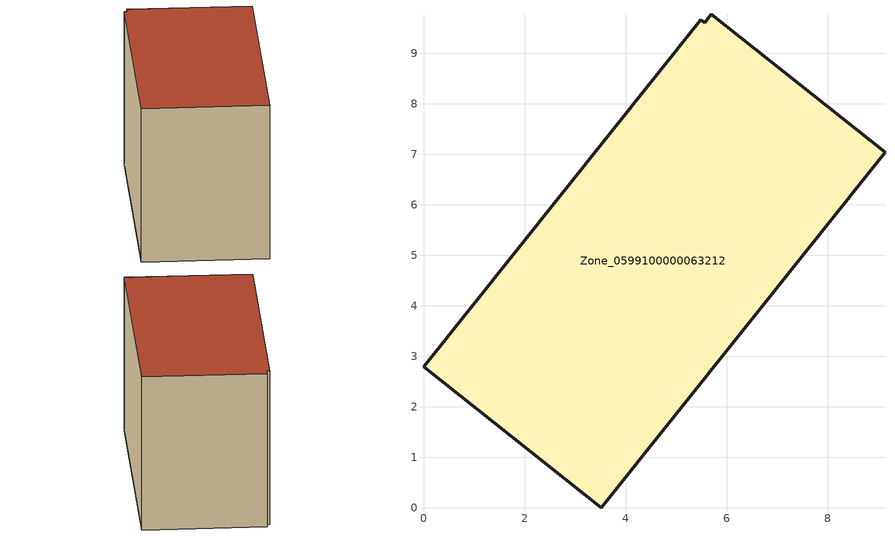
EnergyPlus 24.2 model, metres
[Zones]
Zone_0599100000063212
 floor ground (C_G): 5.7,9.77 9.14,7.04 3.51,0 0,2.79 5.49,9.67 5.56,9.61 z0.45
 wall outside (C_F): 3.51,0 9.14,7.04 5.7,9.77 5.56,9.61 5.49,9.67 0,2.79 3.51,0 z0.45:6.25
 roof outside (C_R): 9.14,7.04 5.7,9.77 5.56,9.61 5.49,9.67 0,2.79 3.51,0 z6.25
[BUILDING]
Pand.0599100000063212: North Axis=0; Terrain=City; Loads Convergence Tolerance Value=0.04; Temperature Convergence Tolerance Value=0.4; Solar Distribution=FullExterior; Maximum Number of Warmup Days=25; Minimum Number of Warmup Days=1
[Site:Location]
Rotterdam.The.Hague.AP_ZH_NLD Design_Conditions: Latitude=51.96; Longitude=4.45; Time Zone=1; Elevation=-4.5
[SITE:GROUNDTEMPERATURE:BUILDINGSURFACE]
18, 18, 18, 18, 18, 18, 18, 18, 18, 18, 18, 18
[MATERIAL] Thermal Absorptance=0.9; Solar Absorptance=0.7; Visible Absorptance=0.7
Name | Roughness | Thickness | Conductivity | Density | Specific Heat
G.TC.1946-1964 | MediumSmooth | 0.15 | 1 | 540 | 1210
F.TC.1946-1964 | Rough | 0.3 | 0.857143 | 1920 | 840
R.TC.1946-1964 | MediumRough | 0.2 | 0.235294 | 1500 | 1000
[CONSTRUCTION]
C_G: G.TC.1946-1964
C_F: F.TC.1946-1964
C_R: R.TC.1946-1964
[ZONE]
Zone_0599100000063212: Type=1; Multiplier=1; Ceiling Height=Autocalculate; Volume=Autocalculate; Floor Area=autocalculate; Part of Total Floor Area=Yes
[ZONEINFILTRATION:DESIGNFLOWRATE]
Infil_Zone_0599100000063212: Zone or ZoneList or Space or SpaceList=Zone_0599100000063212; Schedule=AlwaysOn; Design Flow Rate Calculation Method=Flow/Area; Flow Rate per Floor Area=0.003; Constant Term Coefficient=1; Temperature Term Coefficient=0; Velocity Term Coefficient=0; Velocity Squared Term Coefficient=0
[HVACTEMPLATE:ZONE:IDEALLOADSAIRSYSTEM]
Zone_0599100000063212: Maximum Heating Supply Air Temperature=50; Minimum Cooling Supply Air Temperature=13; Maximum Heating Supply Air Humidity Ratio=0.0156; Minimum Cooling Supply Air Humidity Ratio=0.0077; Heating Limit=NoLimit; Cooling Limit=NoLimit; Dehumidification Control Type=ConstantSensibleHeatRatio; Cooling Sensible Heat Ratio=0.7; Dehumidification Setpoint=60; Humidification Control Type=None; Humidification Setpoint=30; Outdoor Air Method=None; Outdoor Air Flow Rate per Person=0.00944; Outdoor Air Flow Rate per Zone Floor Area=0; Outdoor Air Flow Rate per Zone=0; Demand Controlled Ventilation Type=None; Outdoor Air Economizer Type=NoEconomizer; Heat Recovery Type=None; Sensible Heat Recovery Effectiveness=0.7; Latent Heat Recovery Effectiveness=0.65
[ZONECONTROL:THERMOSTAT]
ThermostatControl_Zone_0599100000063212: Zone or ZoneList=Zone_0599100000063212; Control Type Schedule=DualSetpointControlType; Control 1=Thermostat_Zone_0599100000063212; Temperature Difference Between Cutout And Setpoint=0
[THERMOSTATSETPOINT:DUALSETPOINT]
Thermostat_Zone_0599100000063212: Heating Setpoint Temperature Schedule=HeatingSetpoint_Zone_0599100000063212; Cooling Setpoint Temperature Schedule=CoolingSetpoint_Zone_0599100000063212
[SCHEDULE:COMPACT]
HeatingSetpoint_Zone_0599100000063212: Through: 12/31, For: AllDays, Until: 24:00, 21
CoolingSetpoint_Zone_0599100000063212: Through: 12/31, For: AllDays, Until: 24:00, 24
DualSetpointControlType: Through: 12/31, For: AllDays, Until: 24:00, 4
AlwaysOn: Through: 12/31, For: AllDays, Until: 24:00, 1
